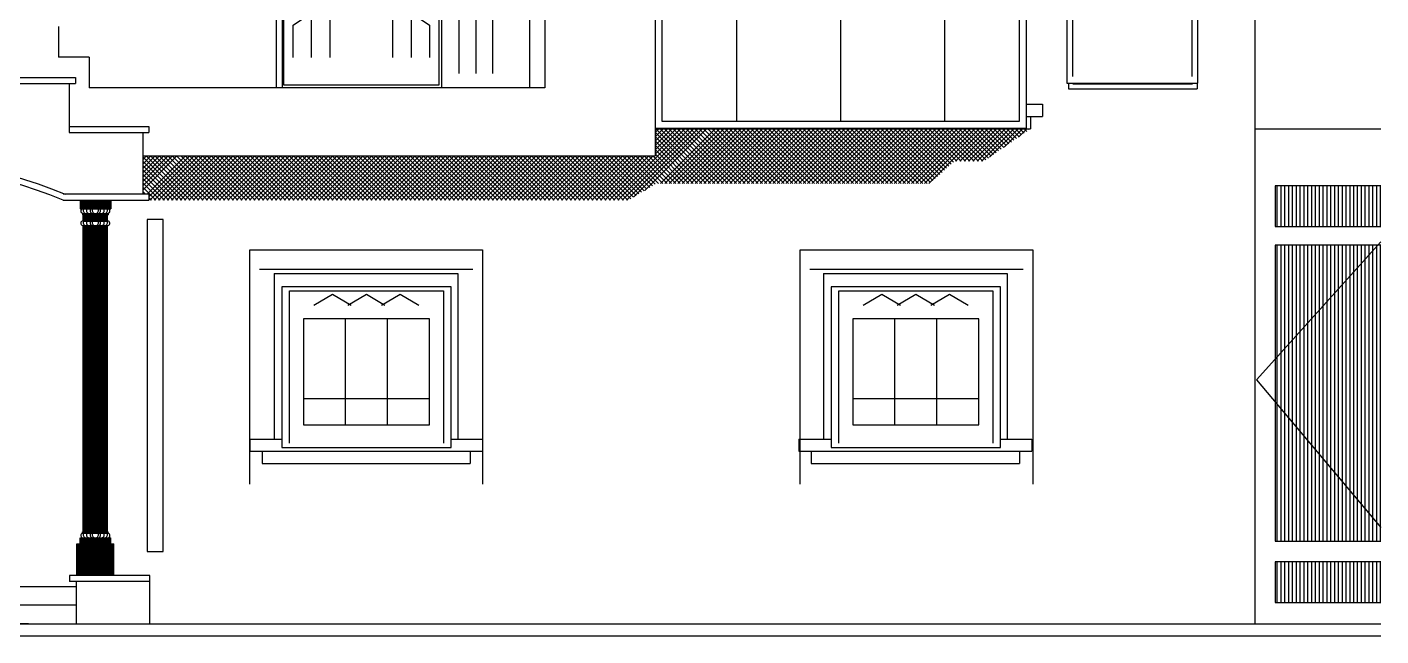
# Model space of a CAD drawing. Header units: inches. Extents: x 330 to 519, y 1494 to 1608.
# Drawn here: x 434.6 to 519, y 1493.9 to 1531.9 of the extents above; entities that cross this region are included whole.
import ezdxf

# ---------------------------------------------------------------- set-up
doc = ezdxf.new("R2010")
doc.units = ezdxf.units.IN
doc.header["$MEASUREMENT"] = 0
for name, color, linetype, lineweight in [('01_EXISTING_RETAINED', 7, 'Continuous', 25), ('02_NEW_FACADE', 7, 'Continuous', 25), ('03_NEW_WINDOWS', 7, 'Continuous', 25), ('04_GLAZED_ENCLOSURES', 7, 'Continuous', 25)]:
    doc.layers.add(name, color=color, linetype=linetype, lineweight=lineweight)

# ---------------------------------------------------------------- blocks, each defined once
blk = doc.blocks.new('A_ENCLOSURE_03')
at = {"layer": '04_GLAZED_ENCLOSURES'}
for points in [[(11.57, -11.72), (11.57, 11.72), (-11.57, 11.72), (-11.57, -11.72)], [(11.15, -11.3), (11.15, 11.3), (-11.15, 11.3), (-11.15, -11.3)]]:
    blk.add_lwpolyline(points, close=True, dxfattribs=at)
for points in [[(-6.4792, -11.3), (-6.4792, 11.3)], [(0, -11.3), (0, 11.3)], [(6.4792, -11.3), (6.4792, 11.3)], [(-10.6444, 7.5008), (-9.0246, 10.0792), (-7.4048, 7.5008)], [(-4.8594, 7.5008), (-3.2396, 10.0792), (-1.6198, 7.5008)], [(1.6198, 7.5008), (3.2396, 10.0792), (4.8594, 7.5008)], [(7.4048, 7.5008), (9.0246, 10.0792), (10.6444, 7.5008)], [(-11.15, 6.0944), (11.15, 6.0944)]]:
    blk.add_lwpolyline(points, dxfattribs=at)
blk = doc.blocks.new('A_WINDOW_04')
at = {"layer": '03_NEW_WINDOWS'}
for points in [[(4.085, -8.275), (4.085, 8.275), (-4.085, 8.275), (-4.085, -8.275)], [(3.268, -0.375), (3.268, 4.965), (-3.268, 4.965), (-3.268, -0.375)]]:
    blk.add_lwpolyline(points, close=True, dxfattribs=at)
for points in [[(-3.717, -7.861), (-3.717, 7.861), (3.717, 7.861), (3.717, -7.861)], [(-2.533, 6.372), (-1.634, 7.53), (-0.735, 6.372)], [(-0.899, 6.372), (0, 7.53), (0.899, 6.372)], [(0.735, 6.372), (1.634, 7.53), (2.533, 6.372)], [(-1.089, -0.375), (-1.089, 4.965)], [(1.089, -0.375), (1.089, 4.965)], [(-3.268, 0.96), (3.268, 0.96)]]:
    blk.add_lwpolyline(points, dxfattribs=at)
blk = doc.blocks.new('A_WINDOW_11')
at = {"layer": '03_NEW_WINDOWS'}
for points in [[(5.275, -5), (5.275, 5), (-5.275, 5), (-5.275, -5)], [(3.925, -3.6), (3.925, 3), (-3.925, 3), (-3.925, -3.6)]]:
    blk.add_lwpolyline(points, close=True, dxfattribs=at)
for points in [[(-4.8, -4.75), (-4.8, 4.75), (4.8, 4.75), (4.8, -4.75)], [(-3.271, 3.85), (-2.11, 4.55), (-0.95, 3.85)], [(-1.161, 3.85), (0, 4.55), (1.161, 3.85)], [(0.95, 3.85), (2.11, 4.55), (3.271, 3.85)], [(-1.308, -3.6), (-1.308, 3)], [(1.308, -3.6), (1.308, 3)], [(-3.925, -1.95), (3.925, -1.95)]]:
    blk.add_lwpolyline(points, dxfattribs=at)
blk = doc.blocks.new('A_WINDOW_12')
at = {"layer": '03_NEW_WINDOWS'}
for points in [[(5.275, -5), (5.275, 5), (-5.275, 5), (-5.275, -5)], [(3.925, -3.6), (3.925, 3), (-3.925, 3), (-3.925, -3.6)]]:
    blk.add_lwpolyline(points, close=True, dxfattribs=at)
for points in [[(-4.8, -4.75), (-4.8, 4.75), (4.8, 4.75), (4.8, -4.75)], [(-3.271, 3.85), (-2.11, 4.55), (-0.95, 3.85)], [(-1.161, 3.85), (0, 4.55), (1.161, 3.85)], [(0.95, 3.85), (2.11, 4.55), (3.271, 3.85)], [(-1.308, -3.6), (-1.308, 3)], [(1.308, -3.6), (1.308, 3)], [(-3.925, -1.95), (3.925, -1.95)]]:
    blk.add_lwpolyline(points, dxfattribs=at)

msp = doc.modelspace()

# ---------------------------------------------------------------- linework, layer by layer
at = {"layer": '01_EXISTING_RETAINED'}
for p, q in [((466.878, 1578.486), (466.878, 1528.099)), ((511.149, 1576.621), (511.149, 1494.711)), ((450.14, 1552.538), (450.14, 1528.099)), ((450.522, 1535.352), (450.522, 1528.481)), ((450.522, 1535.352), (450.522, 1528.099)), ((460.447, 1535.352), (460.447, 1528.481)), ((460.447, 1535.352), (460.447, 1528.099)), ((436.572, 1531.917), (436.572, 1530.008)), ((438.48, 1530.008), (436.572, 1530.008)), ((438.48, 1530.008), (438.48, 1528.099)), ((433.714, 1528.364), (437.626, 1528.364)), ((433.809, 1528.745), (437.626, 1528.745)), ((437.244, 1528.364), (437.244, 1525.31)), ((437.626, 1528.745), (437.626, 1528.364)), ((499.521, 1528.385), (499.521, 1528.046)), ((499.807, 1528.385), (499.807, 1528.351)), ((499.807, 1528.351), (507.25, 1528.351)), ((507.25, 1528.385), (507.25, 1528.351)), ((507.537, 1528.385), (507.537, 1528.046)), ((466.878, 1528.099), (438.48, 1528.099)), ((460.828, 1528.12), (460.828, 1528.099)), ((499.521, 1528.046), (507.537, 1528.046)), ((496.92, 1527.08), (497.916, 1527.08)), ((497.916, 1527.08), (497.916, 1526.316)), ((437.244, 1525.692), (442.207, 1525.692)), ((442.207, 1525.692), (442.207, 1525.31)), ((496.92, 1526.316), (497.916, 1526.316)), ((497.152, 1526.316), (497.152, 1525.553)), ((437.244, 1525.31), (442.207, 1525.31)), ((441.825, 1525.31), (441.825, 1521.493)), ((471.16, 1521.107), (475.606, 1525.553)), ((471.43, 1521.107), (475.876, 1525.553)), ((471.699, 1521.107), (476.146, 1525.553)), ((471.969, 1521.107), (476.415, 1525.553)), ((472.437, 1521.305), (476.685, 1525.553)), ((473.112, 1521.709), (476.955, 1525.553)), ((473.759, 1525.58), (473.759, 1523.863)), ((473.759, 1525.326), (473.986, 1525.553)), ((473.759, 1525.056), (474.256, 1525.553)), ((473.759, 1524.786), (474.526, 1525.553)), ((473.759, 1524.516), (474.796, 1525.553)), ((473.759, 1524.246), (475.066, 1525.553)), ((473.759, 1523.976), (475.336, 1525.553)), ((473.759, 1525.553), (497.149, 1525.553)), ((476.949, 1522.149), (473.759, 1525.339)), ((476.679, 1522.149), (473.759, 1525.07)), ((476.41, 1522.149), (473.759, 1524.8)), ((477.219, 1522.149), (473.816, 1525.553)), ((477.489, 1522.149), (474.086, 1525.553)), ((474.092, 1522.149), (477.495, 1525.553)), ((477.759, 1522.149), (474.356, 1525.553)), ((474.362, 1522.149), (477.765, 1525.553)), ((478.029, 1522.149), (474.626, 1525.553)), ((474.632, 1522.149), (478.035, 1525.553)), ((478.299, 1522.149), (474.896, 1525.553)), ((474.901, 1522.149), (478.305, 1525.553)), ((478.569, 1522.149), (475.166, 1525.553)), ((475.171, 1522.149), (478.575, 1525.553)), ((478.839, 1522.149), (475.435, 1525.553)), ((475.441, 1522.149), (478.845, 1525.553)), ((479.109, 1522.149), (475.705, 1525.553)), ((475.711, 1522.149), (479.115, 1525.553)), ((479.379, 1522.149), (475.975, 1525.553)), ((475.981, 1522.149), (479.384, 1525.553)), ((479.649, 1522.149), (476.245, 1525.553)), ((476.251, 1522.149), (479.654, 1525.553)), ((479.918, 1522.149), (476.515, 1525.553)), ((476.521, 1522.149), (479.924, 1525.553)), ((480.188, 1522.149), (476.785, 1525.553)), ((476.791, 1522.149), (480.194, 1525.553)), ((480.458, 1522.149), (477.055, 1525.553)), ((477.061, 1522.149), (480.464, 1525.553)), ((480.728, 1522.149), (477.325, 1525.553)), ((477.331, 1522.149), (480.734, 1525.553)), ((480.998, 1522.149), (477.595, 1525.553)), ((477.601, 1522.149), (481.004, 1525.553)), ((481.268, 1522.149), (477.865, 1525.553)), ((477.871, 1522.149), (481.274, 1525.553)), ((481.538, 1522.149), (478.135, 1525.553)), ((478.14, 1522.149), (481.544, 1525.553)), ((481.808, 1522.149), (478.404, 1525.553)), ((478.41, 1522.149), (481.814, 1525.553)), ((482.078, 1522.149), (478.674, 1525.553)), ((478.68, 1522.149), (482.084, 1525.553)), ((482.348, 1522.149), (478.944, 1525.553)), ((478.95, 1522.149), (482.353, 1525.553)), ((482.618, 1522.149), (479.214, 1525.553)), ((479.22, 1522.149), (482.623, 1525.553)), ((482.887, 1522.149), (479.484, 1525.553)), ((479.49, 1522.149), (482.893, 1525.553)), ((483.157, 1522.149), (479.754, 1525.553)), ((479.76, 1522.149), (483.163, 1525.553)), ((483.427, 1522.149), (480.024, 1525.553)), ((480.03, 1522.149), (483.433, 1525.553)), ((483.697, 1522.149), (480.294, 1525.553)), ((480.3, 1522.149), (483.703, 1525.553)), ((483.967, 1522.149), (480.564, 1525.553)), ((480.57, 1522.149), (483.973, 1525.553)), ((484.237, 1522.149), (480.834, 1525.553)), ((480.84, 1522.149), (484.243, 1525.553)), ((484.507, 1522.149), (481.104, 1525.553)), ((481.109, 1522.149), (484.513, 1525.553)), ((484.777, 1522.149), (481.374, 1525.553)), ((481.379, 1522.149), (484.783, 1525.553)), ((485.047, 1522.149), (481.643, 1525.553)), ((481.649, 1522.149), (485.053, 1525.553)), ((485.317, 1522.149), (481.913, 1525.553)), ((481.919, 1522.149), (485.323, 1525.553)), ((485.587, 1522.149), (482.183, 1525.553)), ((482.189, 1522.149), (485.592, 1525.553)), ((485.857, 1522.149), (482.453, 1525.553)), ((482.459, 1522.149), (485.862, 1525.553)), ((486.126, 1522.149), (482.723, 1525.553)), ((482.729, 1522.149), (486.132, 1525.553)), ((486.396, 1522.149), (482.993, 1525.553)), ((482.999, 1522.149), (486.402, 1525.553)), ((486.666, 1522.149), (483.263, 1525.553)), ((483.269, 1522.149), (486.672, 1525.553)), ((486.936, 1522.149), (483.533, 1525.553)), ((483.539, 1522.149), (486.942, 1525.553)), ((487.206, 1522.149), (483.803, 1525.553)), ((483.809, 1522.149), (487.212, 1525.553)), ((487.476, 1522.149), (484.073, 1525.553)), ((484.079, 1522.149), (487.482, 1525.553)), ((487.746, 1522.149), (484.343, 1525.553)), ((484.348, 1522.149), (487.752, 1525.553)), ((488.016, 1522.149), (484.612, 1525.553)), ((484.618, 1522.149), (488.022, 1525.553)), ((488.286, 1522.149), (484.882, 1525.553)), ((484.888, 1522.149), (488.292, 1525.553)), ((488.556, 1522.149), (485.152, 1525.553)), ((485.158, 1522.149), (488.561, 1525.553)), ((488.826, 1522.149), (485.422, 1525.553)), ((485.428, 1522.149), (488.831, 1525.553)), ((489.095, 1522.149), (485.692, 1525.553)), ((485.698, 1522.149), (489.101, 1525.553)), ((489.365, 1522.149), (485.962, 1525.553)), ((485.968, 1522.149), (489.371, 1525.553)), ((489.635, 1522.149), (486.232, 1525.553)), ((486.238, 1522.149), (489.641, 1525.553)), ((489.905, 1522.149), (486.502, 1525.553)), ((486.508, 1522.149), (489.911, 1525.553)), ((490.175, 1522.149), (486.772, 1525.553)), ((486.778, 1522.149), (490.181, 1525.553)), ((490.445, 1522.149), (487.042, 1525.553)), ((487.048, 1522.149), (490.451, 1525.553)), ((490.715, 1522.149), (487.312, 1525.553)), ((487.317, 1522.149), (490.721, 1525.553)), ((490.933, 1522.202), (487.582, 1525.553)), ((487.587, 1522.149), (490.991, 1525.553)), ((491.076, 1522.329), (487.851, 1525.553)), ((487.857, 1522.149), (491.261, 1525.553)), ((491.219, 1522.456), (488.121, 1525.553)), ((488.127, 1522.149), (491.531, 1525.553)), ((491.361, 1522.583), (488.391, 1525.553)), ((488.397, 1522.149), (491.8, 1525.553)), ((491.504, 1522.71), (488.661, 1525.553)), ((488.667, 1522.149), (492.07, 1525.553)), ((491.647, 1522.837), (488.931, 1525.553)), ((488.937, 1522.149), (492.34, 1525.553)), ((491.79, 1522.963), (489.201, 1525.553)), ((489.207, 1522.149), (492.61, 1525.553)), ((491.933, 1523.09), (489.471, 1525.553)), ((489.477, 1522.149), (492.88, 1525.553)), ((492.076, 1523.217), (489.741, 1525.553)), ((489.747, 1522.149), (493.15, 1525.553)), ((492.219, 1523.344), (490.011, 1525.553)), ((490.017, 1522.149), (493.42, 1525.553)), ((492.362, 1523.471), (490.281, 1525.553)), ((490.287, 1522.149), (493.69, 1525.553)), ((492.564, 1523.54), (490.551, 1525.553)), ((490.556, 1522.149), (493.96, 1525.553)), ((492.834, 1523.54), (490.82, 1525.553)), ((490.826, 1522.149), (494.23, 1525.553)), ((493.103, 1523.54), (491.09, 1525.553)), ((493.373, 1523.54), (491.36, 1525.553)), ((493.643, 1523.54), (491.63, 1525.553)), ((491.796, 1525.58), (491.796, 1525.553)), ((493.913, 1523.54), (491.9, 1525.553)), ((494.183, 1523.54), (492.17, 1525.553)), ((494.38, 1523.612), (492.44, 1525.553)), ((492.486, 1523.54), (494.5, 1525.553)), ((494.539, 1523.724), (492.71, 1525.553)), ((492.756, 1523.54), (494.769, 1525.553)), ((494.698, 1523.835), (492.98, 1525.553)), ((493.026, 1523.54), (495.039, 1525.553)), ((494.856, 1523.946), (493.25, 1525.553)), ((493.296, 1523.54), (495.309, 1525.553)), ((495.015, 1524.057), (493.52, 1525.553)), ((493.566, 1523.54), (495.579, 1525.553)), ((495.174, 1524.169), (493.79, 1525.553)), ((493.836, 1523.54), (495.849, 1525.553)), ((495.332, 1524.28), (494.059, 1525.553)), ((494.106, 1523.54), (496.119, 1525.553)), ((495.491, 1524.391), (494.329, 1525.553)), ((495.65, 1524.502), (494.599, 1525.553)), ((494.609, 1523.773), (496.389, 1525.553)), ((495.809, 1524.613), (494.869, 1525.553)), ((495.967, 1524.725), (495.139, 1525.553)), ((496.126, 1524.836), (495.409, 1525.553)), ((495.511, 1524.405), (496.659, 1525.553)), ((496.285, 1524.947), (495.679, 1525.553)), ((496.443, 1525.058), (495.949, 1525.553)), ((496.602, 1525.169), (496.219, 1525.553)), ((496.412, 1525.036), (496.929, 1525.553)), ((496.761, 1525.281), (496.489, 1525.553)), ((496.92, 1525.392), (496.759, 1525.553)), ((497.078, 1525.503), (497.028, 1525.553)), ((511.149, 1525.553), (519, 1525.553)), ((476.14, 1522.149), (473.759, 1524.53)), ((475.87, 1522.149), (473.759, 1524.26)), ((475.6, 1522.149), (473.759, 1523.99)), ((441.825, 1523.863), (473.759, 1523.863)), ((441.825, 1521.732), (443.955, 1523.863)), ((441.825, 1522.002), (443.685, 1523.863)), ((441.825, 1522.272), (443.415, 1523.863)), ((441.825, 1522.542), (443.145, 1523.863)), ((441.825, 1522.812), (442.876, 1523.863)), ((441.825, 1523.082), (442.606, 1523.863)), ((441.825, 1523.352), (442.336, 1523.863)), ((441.825, 1523.622), (442.066, 1523.863)), ((444.523, 1521.107), (441.825, 1523.805)), ((444.253, 1521.107), (441.825, 1523.535)), ((443.983, 1521.107), (441.825, 1523.265)), ((444.793, 1521.107), (442.037, 1523.863)), ((442.125, 1521.493), (444.495, 1523.863)), ((442.207, 1521.304), (444.765, 1523.863)), ((442.279, 1521.107), (445.035, 1523.863)), ((445.063, 1521.107), (442.307, 1523.863)), ((442.549, 1521.107), (445.305, 1523.863)), ((445.333, 1521.107), (442.577, 1523.863)), ((442.819, 1521.107), (445.575, 1523.863)), ((445.603, 1521.107), (442.847, 1523.863)), ((443.089, 1521.107), (445.845, 1523.863)), ((445.872, 1521.107), (443.117, 1523.863)), ((443.359, 1521.107), (446.114, 1523.863)), ((446.142, 1521.107), (443.386, 1523.863)), ((443.629, 1521.107), (446.384, 1523.863)), ((446.412, 1521.107), (443.656, 1523.863)), ((443.898, 1521.107), (446.654, 1523.863)), ((446.682, 1521.107), (443.926, 1523.863)), ((444.168, 1521.107), (446.924, 1523.863)), ((446.952, 1521.107), (444.196, 1523.863)), ((444.438, 1521.107), (447.194, 1523.863)), ((447.222, 1521.107), (444.466, 1523.863)), ((444.708, 1521.107), (447.464, 1523.863)), ((447.492, 1521.107), (444.736, 1523.863)), ((444.978, 1521.107), (447.734, 1523.863)), ((447.762, 1521.107), (445.006, 1523.863)), ((445.248, 1521.107), (448.004, 1523.863)), ((448.032, 1521.107), (445.276, 1523.863)), ((445.518, 1521.107), (448.274, 1523.863)), ((448.302, 1521.107), (445.546, 1523.863)), ((445.788, 1521.107), (448.544, 1523.863)), ((448.572, 1521.107), (445.816, 1523.863)), ((446.058, 1521.107), (448.814, 1523.863)), ((448.841, 1521.107), (446.086, 1523.863)), ((446.328, 1521.107), (449.084, 1523.863)), ((449.111, 1521.107), (446.356, 1523.863)), ((446.598, 1521.107), (449.353, 1523.863)), ((449.381, 1521.107), (446.625, 1523.863)), ((446.867, 1521.107), (449.623, 1523.863)), ((449.651, 1521.107), (446.895, 1523.863)), ((447.137, 1521.107), (449.893, 1523.863)), ((449.921, 1521.107), (447.165, 1523.863)), ((447.407, 1521.107), (450.163, 1523.863)), ((450.191, 1521.107), (447.435, 1523.863)), ((447.677, 1521.107), (450.433, 1523.863)), ((450.461, 1521.107), (447.705, 1523.863)), ((447.947, 1521.107), (450.703, 1523.863)), ((450.731, 1521.107), (447.975, 1523.863)), ((448.217, 1521.107), (450.973, 1523.863)), ((451.001, 1521.107), (448.245, 1523.863)), ((448.487, 1521.107), (451.243, 1523.863)), ((451.271, 1521.107), (448.515, 1523.863)), ((448.757, 1521.107), (451.513, 1523.863)), ((451.541, 1521.107), (448.785, 1523.863)), ((449.027, 1521.107), (451.783, 1523.863)), ((451.811, 1521.107), (449.055, 1523.863)), ((449.297, 1521.107), (452.053, 1523.863)), ((452.08, 1521.107), (449.325, 1523.863)), ((449.567, 1521.107), (452.322, 1523.863)), ((452.35, 1521.107), (449.594, 1523.863)), ((449.837, 1521.107), (452.592, 1523.863)), ((452.62, 1521.107), (449.864, 1523.863)), ((450.106, 1521.107), (452.862, 1523.863)), ((452.89, 1521.107), (450.134, 1523.863)), ((450.376, 1521.107), (453.132, 1523.863)), ((453.16, 1521.107), (450.404, 1523.863)), ((450.646, 1521.107), (453.402, 1523.863)), ((453.43, 1521.107), (450.674, 1523.863)), ((450.916, 1521.107), (453.672, 1523.863)), ((453.7, 1521.107), (450.944, 1523.863)), ((451.186, 1521.107), (453.942, 1523.863)), ((453.97, 1521.107), (451.214, 1523.863)), ((451.456, 1521.107), (454.212, 1523.863)), ((454.24, 1521.107), (451.484, 1523.863)), ((451.726, 1521.107), (454.482, 1523.863)), ((454.51, 1521.107), (451.754, 1523.863)), ((451.996, 1521.107), (454.752, 1523.863)), ((454.78, 1521.107), (452.024, 1523.863)), ((452.266, 1521.107), (455.022, 1523.863)), ((455.049, 1521.107), (452.294, 1523.863)), ((452.536, 1521.107), (455.292, 1523.863)), ((455.319, 1521.107), (452.564, 1523.863)), ((452.806, 1521.107), (455.561, 1523.863)), ((455.589, 1521.107), (452.833, 1523.863)), ((453.075, 1521.107), (455.831, 1523.863)), ((455.859, 1521.107), (453.103, 1523.863)), ((453.345, 1521.107), (456.101, 1523.863)), ((456.129, 1521.107), (453.373, 1523.863)), ((453.615, 1521.107), (456.371, 1523.863)), ((456.399, 1521.107), (453.643, 1523.863)), ((453.885, 1521.107), (456.641, 1523.863)), ((456.669, 1521.107), (453.913, 1523.863)), ((454.155, 1521.107), (456.911, 1523.863)), ((456.939, 1521.107), (454.183, 1523.863)), ((454.425, 1521.107), (457.181, 1523.863)), ((457.209, 1521.107), (454.453, 1523.863)), ((454.695, 1521.107), (457.451, 1523.863)), ((457.479, 1521.107), (454.723, 1523.863)), ((454.965, 1521.107), (457.721, 1523.863)), ((457.749, 1521.107), (454.993, 1523.863)), ((455.235, 1521.107), (457.991, 1523.863)), ((458.019, 1521.107), (455.263, 1523.863)), ((455.505, 1521.107), (458.261, 1523.863)), ((458.288, 1521.107), (455.533, 1523.863)), ((455.775, 1521.107), (458.53, 1523.863)), ((458.558, 1521.107), (455.802, 1523.863)), ((456.045, 1521.107), (458.8, 1523.863)), ((458.828, 1521.107), (456.072, 1523.863)), ((456.314, 1521.107), (459.07, 1523.863)), ((459.098, 1521.107), (456.342, 1523.863)), ((456.584, 1521.107), (459.34, 1523.863)), ((459.368, 1521.107), (456.612, 1523.863)), ((456.854, 1521.107), (459.61, 1523.863)), ((459.638, 1521.107), (456.882, 1523.863)), ((457.124, 1521.107), (459.88, 1523.863)), ((459.908, 1521.107), (457.152, 1523.863)), ((457.394, 1521.107), (460.15, 1523.863)), ((460.178, 1521.107), (457.422, 1523.863)), ((457.664, 1521.107), (460.42, 1523.863)), ((460.448, 1521.107), (457.692, 1523.863)), ((457.934, 1521.107), (460.69, 1523.863)), ((460.718, 1521.107), (457.962, 1523.863)), ((458.204, 1521.107), (460.96, 1523.863)), ((460.988, 1521.107), (458.232, 1523.863)), ((458.474, 1521.107), (461.23, 1523.863)), ((461.257, 1521.107), (458.502, 1523.863)), ((458.744, 1521.107), (461.5, 1523.863)), ((461.527, 1521.107), (458.772, 1523.863)), ((459.014, 1521.107), (461.769, 1523.863)), ((461.797, 1521.107), (459.041, 1523.863)), ((459.283, 1521.107), (462.039, 1523.863)), ((462.067, 1521.107), (459.311, 1523.863)), ((459.553, 1521.107), (462.309, 1523.863)), ((462.337, 1521.107), (459.581, 1523.863)), ((459.823, 1521.107), (462.579, 1523.863)), ((462.607, 1521.107), (459.851, 1523.863)), ((460.093, 1521.107), (462.849, 1523.863)), ((462.877, 1521.107), (460.121, 1523.863)), ((460.363, 1521.107), (463.119, 1523.863)), ((463.147, 1521.107), (460.391, 1523.863)), ((460.633, 1521.107), (463.389, 1523.863)), ((463.417, 1521.107), (460.661, 1523.863)), ((460.903, 1521.107), (463.659, 1523.863)), ((463.687, 1521.107), (460.931, 1523.863)), ((461.173, 1521.107), (463.929, 1523.863)), ((463.957, 1521.107), (461.201, 1523.863)), ((461.443, 1521.107), (464.199, 1523.863)), ((464.227, 1521.107), (461.471, 1523.863)), ((461.713, 1521.107), (464.469, 1523.863)), ((464.496, 1521.107), (461.741, 1523.863)), ((461.983, 1521.107), (464.738, 1523.863)), ((464.766, 1521.107), (462.01, 1523.863)), ((462.253, 1521.107), (465.008, 1523.863)), ((465.036, 1521.107), (462.28, 1523.863)), ((462.522, 1521.107), (465.278, 1523.863)), ((465.306, 1521.107), (462.55, 1523.863)), ((462.792, 1521.107), (465.548, 1523.863)), ((465.576, 1521.107), (462.82, 1523.863)), ((463.062, 1521.107), (465.818, 1523.863)), ((465.846, 1521.107), (463.09, 1523.863)), ((463.332, 1521.107), (466.088, 1523.863)), ((466.116, 1521.107), (463.36, 1523.863)), ((463.602, 1521.107), (466.358, 1523.863)), ((466.386, 1521.107), (463.63, 1523.863)), ((463.872, 1521.107), (466.628, 1523.863)), ((466.656, 1521.107), (463.9, 1523.863)), ((464.142, 1521.107), (466.898, 1523.863)), ((466.926, 1521.107), (464.17, 1523.863)), ((464.412, 1521.107), (467.168, 1523.863)), ((467.196, 1521.107), (464.44, 1523.863)), ((464.682, 1521.107), (467.438, 1523.863)), ((467.465, 1521.107), (464.71, 1523.863)), ((464.952, 1521.107), (467.708, 1523.863)), ((467.735, 1521.107), (464.98, 1523.863)), ((465.222, 1521.107), (467.977, 1523.863)), ((468.005, 1521.107), (465.249, 1523.863)), ((465.491, 1521.107), (468.247, 1523.863)), ((468.275, 1521.107), (465.519, 1523.863)), ((465.761, 1521.107), (468.517, 1523.863)), ((468.545, 1521.107), (465.789, 1523.863)), ((466.031, 1521.107), (468.787, 1523.863)), ((468.815, 1521.107), (466.059, 1523.863)), ((466.301, 1521.107), (469.057, 1523.863)), ((469.085, 1521.107), (466.329, 1523.863)), ((466.571, 1521.107), (469.327, 1523.863)), ((469.355, 1521.107), (466.599, 1523.863)), ((466.841, 1521.107), (469.597, 1523.863)), ((469.625, 1521.107), (466.869, 1523.863)), ((467.111, 1521.107), (469.867, 1523.863)), ((469.895, 1521.107), (467.139, 1523.863)), ((467.381, 1521.107), (470.137, 1523.863)), ((470.165, 1521.107), (467.409, 1523.863)), ((467.651, 1521.107), (470.407, 1523.863)), ((470.435, 1521.107), (467.679, 1523.863)), ((467.921, 1521.107), (470.677, 1523.863)), ((470.704, 1521.107), (467.949, 1523.863)), ((468.191, 1521.107), (470.946, 1523.863)), ((470.974, 1521.107), (468.218, 1523.863)), ((468.461, 1521.107), (471.216, 1523.863)), ((471.244, 1521.107), (468.488, 1523.863)), ((468.73, 1521.107), (471.486, 1523.863)), ((471.514, 1521.107), (468.758, 1523.863)), ((469, 1521.107), (471.756, 1523.863)), ((471.784, 1521.107), (469.028, 1523.863)), ((469.27, 1521.107), (472.026, 1523.863)), ((472.054, 1521.107), (469.298, 1523.863)), ((469.54, 1521.107), (472.296, 1523.863)), ((472.243, 1521.188), (469.568, 1523.863)), ((469.81, 1521.107), (472.566, 1523.863)), ((472.411, 1521.289), (469.838, 1523.863)), ((470.08, 1521.107), (472.836, 1523.863)), ((472.58, 1521.39), (470.108, 1523.863)), ((470.35, 1521.107), (473.106, 1523.863)), ((472.749, 1521.492), (470.378, 1523.863)), ((470.62, 1521.107), (473.376, 1523.863)), ((472.918, 1521.593), (470.648, 1523.863)), ((470.89, 1521.107), (473.646, 1523.863)), ((473.086, 1521.694), (470.918, 1523.863)), ((473.255, 1521.795), (471.188, 1523.863)), ((473.424, 1521.896), (471.457, 1523.863)), ((473.593, 1521.997), (471.727, 1523.863)), ((473.761, 1522.099), (471.997, 1523.863)), ((473.98, 1522.149), (472.267, 1523.863)), ((474.25, 1522.149), (472.537, 1523.863)), ((474.52, 1522.149), (472.807, 1523.863)), ((474.79, 1522.149), (473.077, 1523.863)), ((475.06, 1522.149), (473.347, 1523.863)), ((475.33, 1522.149), (473.617, 1523.863)), ((443.713, 1521.107), (441.825, 1522.995)), ((443.443, 1521.107), (441.825, 1522.725)), ((443.173, 1521.107), (441.825, 1522.455)), ((436.863, 1521.493), (442.207, 1521.493)), ((442.903, 1521.107), (441.825, 1522.185)), ((442.633, 1521.107), (441.825, 1521.915)), ((441.978, 1521.493), (441.825, 1521.645)), ((442.207, 1521.493), (442.207, 1521.107)), ((512.407, 1521.997), (512.407, 1519.459)), ((519, 1521.997), (512.407, 1521.997)), ((512.54, 1519.459), (512.54, 1521.997)), ((512.779, 1519.459), (512.779, 1521.997)), ((513.017, 1519.459), (513.017, 1521.997)), ((513.256, 1519.459), (513.256, 1521.997)), ((513.495, 1519.459), (513.495, 1521.997)), ((513.733, 1519.459), (513.733, 1521.997)), ((513.972, 1519.459), (513.972, 1521.997)), ((514.21, 1519.459), (514.21, 1521.997)), ((514.449, 1519.459), (514.449, 1521.997)), ((514.687, 1519.459), (514.687, 1521.997)), ((514.926, 1519.459), (514.926, 1521.997)), ((515.165, 1519.459), (515.165, 1521.997)), ((515.403, 1519.459), (515.403, 1521.997)), ((515.642, 1519.459), (515.642, 1521.997)), ((515.88, 1519.459), (515.88, 1521.997)), ((516.119, 1519.459), (516.119, 1521.997)), ((516.357, 1519.459), (516.357, 1521.997)), ((516.596, 1519.459), (516.596, 1521.997)), ((516.835, 1519.459), (516.835, 1521.997)), ((517.073, 1519.459), (517.073, 1521.997)), ((517.312, 1519.459), (517.312, 1521.997)), ((517.55, 1519.459), (517.55, 1521.997)), ((517.789, 1519.459), (517.789, 1521.997)), ((518.027, 1519.459), (518.027, 1521.997)), ((518.266, 1519.459), (518.266, 1521.997)), ((518.505, 1519.459), (518.505, 1521.997)), ((518.743, 1519.459), (518.743, 1521.997)), ((518.982, 1519.459), (518.982, 1521.997)), ((436.863, 1521.111), (442.207, 1521.111)), ((437.919, 1521.081), (437.919, 1520.566)), ((437.996, 1521.081), (437.996, 1520.566)), ((438.072, 1521.081), (438.072, 1520.566)), ((438.148, 1521.081), (438.148, 1520.566)), ((438.225, 1521.081), (438.225, 1520.566)), ((438.301, 1521.081), (438.301, 1520.566)), ((438.377, 1521.081), (438.377, 1520.566)), ((438.454, 1521.081), (438.454, 1520.566)), ((438.53, 1521.081), (438.53, 1520.566)), ((438.606, 1521.081), (438.606, 1520.566)), ((438.683, 1521.081), (438.683, 1520.566)), ((438.759, 1521.081), (438.759, 1520.566)), ((438.836, 1521.081), (438.836, 1520.566)), ((438.912, 1521.081), (438.912, 1520.566)), ((438.988, 1521.081), (438.988, 1520.566)), ((439.065, 1521.081), (439.065, 1520.566)), ((439.141, 1521.081), (439.141, 1520.566)), ((439.217, 1521.081), (439.217, 1520.566)), ((439.294, 1521.081), (439.294, 1520.566)), ((439.37, 1521.081), (439.37, 1520.566)), ((439.446, 1521.081), (439.446, 1520.566)), ((439.523, 1521.081), (439.523, 1520.566)), ((439.599, 1521.081), (439.599, 1520.566)), ((439.675, 1521.081), (439.675, 1520.566)), ((439.752, 1521.081), (439.752, 1520.566)), ((439.828, 1521.081), (439.828, 1520.566)), ((442.364, 1521.107), (442.207, 1521.264)), ((437.919, 1520.566), (439.828, 1520.566)), ((438.072, 1520.566), (438.072, 1520.563)), ((438.072, 1520.284), (438.072, 1520.184)), ((438.072, 1520.279), (439.675, 1520.279)), ((438.072, 1520.184), (439.675, 1520.184)), ((438.105, 1519.802), (439.637, 1519.802)), ((438.11, 1519.802), (438.11, 1520.184)), ((438.148, 1520.284), (438.148, 1520.184)), ((438.187, 1519.802), (438.187, 1520.184)), ((438.225, 1520.284), (438.225, 1520.184)), ((438.263, 1519.802), (438.263, 1520.184)), ((438.301, 1520.284), (438.301, 1520.184)), ((438.339, 1519.802), (438.339, 1520.184)), ((438.377, 1520.284), (438.377, 1520.184)), ((438.416, 1519.802), (438.416, 1520.184)), ((438.454, 1520.284), (438.454, 1520.184)), ((438.492, 1519.802), (438.492, 1520.184)), ((438.53, 1520.284), (438.53, 1520.184)), ((438.568, 1519.802), (438.568, 1520.184)), ((438.606, 1520.284), (438.606, 1520.184)), ((438.645, 1519.802), (438.645, 1520.184)), ((438.683, 1520.284), (438.683, 1520.184)), ((438.721, 1519.802), (438.721, 1520.184)), ((438.759, 1520.284), (438.759, 1520.184)), ((438.797, 1519.802), (438.797, 1520.184)), ((438.836, 1520.284), (438.836, 1520.184)), ((438.874, 1519.802), (438.874, 1520.184)), ((438.912, 1520.284), (438.912, 1520.184)), ((438.95, 1519.802), (438.95, 1520.184)), ((438.988, 1520.284), (438.988, 1520.184)), ((439.026, 1519.802), (439.026, 1520.184)), ((439.065, 1520.284), (439.065, 1520.184)), ((439.103, 1519.802), (439.103, 1520.184)), ((439.141, 1520.284), (439.141, 1520.184)), ((439.179, 1519.802), (439.179, 1520.184)), ((439.217, 1520.284), (439.217, 1520.184)), ((439.255, 1519.802), (439.255, 1520.184)), ((439.294, 1520.284), (439.294, 1520.184)), ((439.332, 1519.802), (439.332, 1520.184)), ((439.37, 1520.284), (439.37, 1520.184)), ((439.408, 1519.802), (439.408, 1520.184)), ((439.446, 1520.284), (439.446, 1520.184)), ((439.484, 1519.802), (439.484, 1520.184)), ((439.523, 1520.284), (439.523, 1520.184)), ((439.561, 1519.802), (439.561, 1520.184)), ((439.599, 1520.284), (439.599, 1520.184)), ((439.637, 1519.802), (439.637, 1520.184)), ((439.675, 1520.284), (439.675, 1520.184)), ((438.07, 1519.519), (439.673, 1519.519)), ((438.11, 1500.444), (438.11, 1519.519)), ((438.187, 1500.444), (438.187, 1519.519)), ((438.263, 1500.444), (438.263, 1519.519)), ((438.339, 1500.444), (438.339, 1519.519)), ((438.416, 1500.444), (438.416, 1519.519)), ((438.492, 1500.444), (438.492, 1519.519)), ((438.568, 1500.444), (438.568, 1519.519)), ((438.645, 1500.444), (438.645, 1519.519)), ((438.721, 1500.444), (438.721, 1519.519)), ((438.797, 1500.444), (438.797, 1519.519)), ((438.874, 1500.444), (438.874, 1519.519)), ((438.95, 1500.444), (438.95, 1519.519)), ((439.026, 1500.444), (439.026, 1519.519)), ((439.103, 1500.444), (439.103, 1519.519)), ((439.179, 1500.444), (439.179, 1519.519)), ((439.255, 1500.444), (439.255, 1519.519)), ((439.332, 1500.444), (439.332, 1519.519)), ((439.408, 1500.444), (439.408, 1519.519)), ((439.484, 1500.444), (439.484, 1519.519)), ((439.561, 1500.444), (439.561, 1519.519)), ((439.637, 1500.444), (439.637, 1519.519)), ((512.407, 1519.459), (519, 1519.459)), ((511.248, 1509.902), (519, 1518.502)), ((512.407, 1518.305), (512.407, 1499.843)), ((519, 1518.305), (512.407, 1518.305)), ((512.54, 1511.336), (512.54, 1518.305)), ((512.779, 1511.6), (512.779, 1518.305)), ((513.017, 1511.865), (513.017, 1518.305)), ((513.256, 1512.13), (513.256, 1518.305)), ((513.495, 1512.394), (513.495, 1518.305)), ((513.733, 1512.659), (513.733, 1518.305)), ((513.972, 1512.924), (513.972, 1518.305)), ((514.21, 1513.188), (514.21, 1518.305)), ((514.449, 1513.453), (514.449, 1518.305)), ((514.687, 1513.718), (514.687, 1518.305)), ((514.926, 1513.982), (514.926, 1518.305)), ((515.165, 1514.247), (515.165, 1518.305)), ((515.403, 1514.512), (515.403, 1518.305)), ((515.642, 1514.776), (515.642, 1518.305)), ((515.88, 1515.041), (515.88, 1518.305)), ((516.119, 1515.306), (516.119, 1518.305)), ((516.357, 1515.57), (516.357, 1518.305)), ((516.596, 1515.835), (516.596, 1518.305)), ((516.835, 1516.1), (516.835, 1518.305)), ((517.073, 1516.365), (517.073, 1518.305)), ((517.312, 1516.629), (517.312, 1518.305)), ((517.55, 1516.894), (517.55, 1518.305)), ((517.789, 1517.159), (517.789, 1518.305)), ((518.027, 1517.423), (518.027, 1518.305)), ((518.266, 1517.688), (518.266, 1518.305)), ((518.505, 1517.953), (518.505, 1518.305)), ((518.743, 1518.217), (518.743, 1518.305)), ((518.743, 1501.003), (518.743, 1518.217)), ((518.982, 1500.719), (518.982, 1518.305)), ((518.027, 1501.852), (518.027, 1517.423)), ((518.266, 1501.569), (518.266, 1517.688)), ((518.505, 1501.286), (518.505, 1517.953)), ((450.025, 1516.524), (450.025, 1506.218)), ((450.025, 1516.524), (461.476, 1516.524)), ((461.476, 1516.524), (461.476, 1506.218)), ((484.255, 1516.524), (484.255, 1506.218)), ((484.255, 1516.524), (495.707, 1516.524)), ((495.707, 1516.524), (495.707, 1506.218)), ((517.073, 1502.986), (517.073, 1516.365)), ((517.312, 1502.702), (517.312, 1516.629)), ((517.55, 1502.419), (517.55, 1516.894)), ((517.789, 1502.136), (517.789, 1517.159)), ((516.357, 1503.835), (516.357, 1515.57)), ((516.596, 1503.552), (516.596, 1515.835)), ((516.835, 1503.269), (516.835, 1516.1)), ((515.642, 1504.685), (515.642, 1514.776)), ((515.88, 1504.402), (515.88, 1515.041)), ((516.119, 1504.119), (516.119, 1515.306)), ((514.926, 1505.535), (514.926, 1513.982)), ((515.165, 1505.252), (515.165, 1514.247)), ((515.403, 1504.969), (515.403, 1514.512)), ((514.21, 1506.385), (514.21, 1513.188)), ((514.449, 1506.102), (514.449, 1513.453)), ((514.687, 1505.818), (514.687, 1513.718)), ((513.495, 1507.235), (513.495, 1512.394)), ((513.733, 1506.952), (513.733, 1512.659)), ((513.972, 1506.668), (513.972, 1512.924)), ((512.54, 1508.368), (512.54, 1511.336)), ((512.779, 1508.085), (512.779, 1511.6)), ((513.017, 1507.801), (513.017, 1511.865)), ((513.256, 1507.518), (513.256, 1512.13)), ((511.248, 1509.902), (519, 1500.698)), ((512.54, 1499.843), (512.54, 1508.368)), ((512.779, 1499.843), (512.779, 1508.085)), ((513.017, 1499.843), (513.017, 1507.801)), ((513.256, 1499.843), (513.256, 1507.518)), ((513.495, 1499.843), (513.495, 1507.235)), ((513.733, 1499.843), (513.733, 1506.952)), ((513.972, 1499.843), (513.972, 1506.668)), ((514.21, 1499.843), (514.21, 1506.385)), ((448.498, 1506.218), (450.475, 1506.218)), ((448.498, 1506.218), (448.498, 1505.454)), ((448.498, 1505.454), (463.003, 1505.454)), ((449.261, 1505.454), (449.261, 1504.691)), ((461.055, 1506.218), (463.003, 1506.218)), ((462.239, 1505.454), (462.239, 1504.691)), ((463.003, 1506.218), (463.003, 1505.454)), ((482.728, 1506.218), (484.715, 1506.218)), ((482.728, 1506.218), (482.728, 1505.454)), ((482.728, 1505.454), (497.234, 1505.454)), ((483.492, 1505.454), (483.492, 1504.691)), ((495.295, 1506.218), (497.234, 1506.218)), ((496.47, 1505.454), (496.47, 1504.691)), ((497.234, 1506.218), (497.234, 1505.454)), ((514.449, 1499.843), (514.449, 1506.102)), ((514.687, 1499.843), (514.687, 1505.818)), ((514.926, 1499.843), (514.926, 1505.535)), ((449.261, 1504.691), (462.239, 1504.691)), ((483.492, 1504.691), (496.47, 1504.691)), ((515.165, 1499.843), (515.165, 1505.252)), ((515.403, 1499.843), (515.403, 1504.969)), ((515.642, 1499.843), (515.642, 1504.685)), ((515.88, 1499.843), (515.88, 1504.402)), ((516.119, 1499.843), (516.119, 1504.119)), ((516.357, 1499.843), (516.357, 1503.835)), ((516.596, 1499.843), (516.596, 1503.552)), ((516.835, 1499.843), (516.835, 1503.269)), ((517.073, 1499.843), (517.073, 1502.986)), ((517.312, 1499.843), (517.312, 1502.702)), ((517.55, 1499.843), (517.55, 1502.419)), ((517.789, 1499.843), (517.789, 1502.136)), ((518.027, 1499.843), (518.027, 1501.852)), ((518.266, 1499.843), (518.266, 1501.569)), ((518.505, 1499.843), (518.505, 1501.286)), ((438.072, 1500.444), (439.675, 1500.444)), ((438.072, 1500.344), (438.072, 1500.444)), ((438.072, 1500.349), (439.675, 1500.349)), ((438.148, 1500.344), (438.148, 1500.444)), ((438.225, 1500.344), (438.225, 1500.444)), ((438.301, 1500.344), (438.301, 1500.444)), ((438.377, 1500.344), (438.377, 1500.444)), ((438.454, 1500.344), (438.454, 1500.444)), ((438.53, 1500.344), (438.53, 1500.444)), ((438.606, 1500.344), (438.606, 1500.444)), ((438.683, 1500.344), (438.683, 1500.444)), ((438.759, 1500.344), (438.759, 1500.444)), ((438.836, 1500.344), (438.836, 1500.444)), ((438.912, 1500.344), (438.912, 1500.444)), ((438.988, 1500.344), (438.988, 1500.444)), ((439.065, 1500.344), (439.065, 1500.444)), ((439.141, 1500.344), (439.141, 1500.444)), ((439.217, 1500.344), (439.217, 1500.444)), ((439.294, 1500.344), (439.294, 1500.444)), ((439.37, 1500.344), (439.37, 1500.444)), ((439.446, 1500.344), (439.446, 1500.444)), ((439.523, 1500.344), (439.523, 1500.444)), ((439.599, 1500.344), (439.599, 1500.444)), ((439.675, 1500.344), (439.675, 1500.444)), ((518.743, 1499.843), (518.743, 1501.003)), ((518.982, 1499.843), (518.982, 1500.719)), ((437.729, 1499.681), (440.019, 1499.681)), ((437.729, 1497.707), (437.729, 1499.681)), ((437.805, 1497.707), (437.805, 1499.681)), ((437.881, 1497.707), (437.881, 1499.681)), ((437.919, 1500.062), (439.828, 1500.062)), ((437.919, 1499.681), (437.919, 1500.062)), ((437.958, 1497.707), (437.958, 1499.681)), ((437.996, 1499.681), (437.996, 1500.062)), ((438.034, 1497.707), (438.034, 1499.681)), ((438.072, 1500.062), (438.072, 1500.065)), ((438.072, 1499.681), (438.072, 1500.062)), ((438.11, 1497.707), (438.11, 1499.681)), ((438.148, 1499.681), (438.148, 1500.062)), ((438.187, 1497.707), (438.187, 1499.681)), ((438.225, 1499.681), (438.225, 1500.062)), ((438.263, 1497.707), (438.263, 1499.681)), ((438.301, 1499.681), (438.301, 1500.062)), ((438.339, 1497.707), (438.339, 1499.681)), ((438.377, 1499.681), (438.377, 1500.062)), ((438.416, 1497.707), (438.416, 1499.681)), ((438.454, 1499.681), (438.454, 1500.062)), ((438.492, 1497.707), (438.492, 1499.681)), ((438.53, 1499.681), (438.53, 1500.062)), ((438.568, 1497.707), (438.568, 1499.681)), ((438.606, 1499.681), (438.606, 1500.062)), ((438.645, 1497.707), (438.645, 1499.681)), ((438.683, 1499.681), (438.683, 1500.062)), ((438.721, 1497.707), (438.721, 1499.681)), ((438.759, 1499.681), (438.759, 1500.062)), ((438.797, 1497.707), (438.797, 1499.681)), ((438.836, 1499.681), (438.836, 1500.062)), ((438.874, 1497.707), (438.874, 1499.681)), ((438.912, 1499.681), (438.912, 1500.062)), ((438.95, 1497.707), (438.95, 1499.681)), ((438.988, 1499.681), (438.988, 1500.062)), ((439.026, 1497.707), (439.026, 1499.681)), ((439.065, 1499.681), (439.065, 1500.062)), ((439.103, 1497.707), (439.103, 1499.681)), ((439.141, 1499.681), (439.141, 1500.062)), ((439.179, 1497.707), (439.179, 1499.681)), ((439.217, 1499.681), (439.217, 1500.062)), ((439.255, 1497.707), (439.255, 1499.681)), ((439.294, 1499.681), (439.294, 1500.062)), ((439.332, 1497.707), (439.332, 1499.681)), ((439.37, 1499.681), (439.37, 1500.062)), ((439.408, 1497.707), (439.408, 1499.681)), ((439.446, 1499.681), (439.446, 1500.062)), ((439.484, 1497.707), (439.484, 1499.681)), ((439.523, 1499.681), (439.523, 1500.062)), ((439.561, 1497.707), (439.561, 1499.681)), ((439.599, 1499.681), (439.599, 1500.062)), ((439.637, 1497.707), (439.637, 1499.681)), ((439.675, 1499.681), (439.675, 1500.062)), ((439.713, 1497.707), (439.713, 1499.681)), ((439.752, 1499.681), (439.752, 1500.062)), ((439.79, 1497.707), (439.79, 1499.681)), ((439.828, 1499.681), (439.828, 1500.062)), ((439.866, 1497.707), (439.866, 1499.681)), ((439.942, 1497.707), (439.942, 1499.681)), ((440.019, 1497.707), (440.019, 1499.681)), ((512.407, 1499.843), (519, 1499.843)), ((512.407, 1498.574), (512.407, 1496.035)), ((519, 1498.574), (512.407, 1498.574)), ((512.54, 1496.035), (512.54, 1498.574)), ((512.779, 1496.035), (512.779, 1498.574)), ((513.017, 1496.035), (513.017, 1498.574)), ((513.256, 1496.035), (513.256, 1498.574)), ((513.495, 1496.035), (513.495, 1498.574)), ((513.733, 1496.035), (513.733, 1498.574)), ((513.972, 1496.035), (513.972, 1498.574)), ((514.21, 1496.035), (514.21, 1498.574)), ((514.449, 1496.035), (514.449, 1498.574)), ((514.687, 1496.035), (514.687, 1498.574)), ((514.926, 1496.035), (514.926, 1498.574)), ((515.165, 1496.035), (515.165, 1498.574)), ((515.403, 1496.035), (515.403, 1498.574)), ((515.642, 1496.035), (515.642, 1498.574)), ((515.88, 1496.035), (515.88, 1498.574)), ((516.119, 1496.035), (516.119, 1498.574)), ((516.357, 1496.035), (516.357, 1498.574)), ((516.596, 1496.035), (516.596, 1498.574)), ((516.835, 1496.035), (516.835, 1498.574)), ((517.073, 1496.035), (517.073, 1498.574)), ((517.312, 1496.035), (517.312, 1498.574)), ((517.55, 1496.035), (517.55, 1498.574)), ((517.789, 1496.035), (517.789, 1498.574)), ((518.027, 1496.035), (518.027, 1498.574)), ((518.266, 1496.035), (518.266, 1498.574)), ((518.505, 1496.035), (518.505, 1498.574)), ((518.743, 1496.035), (518.743, 1498.574)), ((518.982, 1496.035), (518.982, 1498.574)), ((437.693, 1497), (408.525, 1497)), ((442.273, 1497.718), (437.254, 1497.718)), ((437.254, 1497.718), (437.254, 1497.337)), ((442.273, 1497.337), (437.254, 1497.337)), ((437.693, 1494.711), (437.693, 1497.337)), ((442.273, 1494.711), (442.273, 1497.718)), ((437.693, 1495.855), (408.525, 1495.855)), ((512.407, 1496.035), (519, 1496.035)), ((330, 1494.711), (519, 1494.711)), ((434.712, 1494.71), (411.809, 1494.71)), ((330, 1493.948), (519, 1493.948))]:
    msp.add_line(p, q, dxfattribs=at)
for centre, radius, start, end in [((423.121, 1486.749), 37.389, 68.2028, 111.7972), ((423.121, 1486.749), 37.008, 68.2028, 111.7972), ((438.105, 1519.658), 0.144, 90, 255.68186), ((438.108, 1520.423), 0.144, 90, 255.68186), ((438.305, 1520.462), 0.19, 147.07721, 255.98779), ((438.305, 1519.7), 0.19, 147.07721, 255.98779), ((438.507, 1520.462), 0.19, 147.07721, 255.98779), ((438.507, 1519.7), 0.19, 147.07721, 255.98779), ((438.732, 1520.462), 0.19, 147.07721, 255.98779), ((438.732, 1519.7), 0.19, 147.07721, 255.98779), ((438.872, 1520.462), 0.19, 147.07721, 255.98779), ((438.872, 1519.7), 0.19, 147.07721, 255.98779), ((438.875, 1520.462), 0.19, 284.01221, 32.92279), ((438.875, 1519.7), 0.19, 284.01221, 32.92279), ((439.015, 1520.462), 0.19, 284.01221, 32.92279), ((439.015, 1519.7), 0.19, 284.01221, 32.92279), ((439.24, 1520.462), 0.19, 284.01221, 32.92279), ((439.24, 1519.7), 0.19, 284.01221, 32.92279), ((439.442, 1520.462), 0.19, 284.01221, 32.92279), ((439.442, 1519.7), 0.19, 284.01221, 32.92279), ((439.637, 1519.658), 0.144, 284.31814, 90), ((439.64, 1520.423), 0.144, 284.31814, 90), ((438.108, 1500.205), 0.144, 104.31814, 270), ((438.305, 1500.245), 0.19, 147.07721, 255.98779), ((438.507, 1500.245), 0.19, 147.07721, 255.98779), ((438.732, 1500.245), 0.19, 147.07721, 255.98779), ((438.872, 1500.245), 0.19, 147.07721, 255.98779), ((438.875, 1500.245), 0.19, 284.01221, 32.92279), ((439.015, 1500.245), 0.19, 284.01221, 32.92279), ((439.24, 1500.245), 0.19, 284.01221, 32.92279), ((439.442, 1500.245), 0.19, 284.01221, 32.92279), ((439.64, 1500.205), 0.144, 270, 75.68186)]:
    msp.add_arc(centre, radius, start, end, dxfattribs=at)
at = {"layer": '02_NEW_FACADE'}
for points in [[(465.95, 1528.12), (465.95, 1578.48), (460.45, 1578.48), (460.45, 1528.12)], [(460.3, 1528.3), (460.3, 1536.3), (450.6, 1536.3), (450.6, 1528.3)], [(443.1, 1499.2), (443.1, 1519.9), (442.1, 1519.9), (442.1, 1499.2)]]:
    msp.add_lwpolyline(points, close=True, dxfattribs=at)
for points in [[(461.55, 1529), (461.55, 1576.9)], [(462.6, 1529), (462.6, 1576.9)], [(463.65, 1529), (463.65, 1576.9)], [(451.2, 1530), (451.2, 1532), (455.45, 1534.9), (459.7, 1532), (459.7, 1530)], [(452.35, 1530), (452.35, 1532.69), (455.45, 1534.9), (458.55, 1532.69), (458.55, 1530)], [(453.5, 1530), (453.5, 1533.38), (455.45, 1534.9), (457.4, 1533.38), (457.4, 1530)], [(448.5, 1503.4), (448.5, 1518), (463, 1518), (463, 1503.4)], [(482.8, 1503.4), (482.8, 1518), (497.3, 1518), (497.3, 1503.4)], [(449.1, 1516.8), (462.4, 1516.8)], [(483.4, 1516.8), (496.7, 1516.8)]]:
    msp.add_lwpolyline(points, dxfattribs=at)

# ---------------------------------------------------------------- block references
at = {"layer": '03_NEW_WINDOWS'}
for name, p in [('A_WINDOW_04', (503.505, 1536.675)), ('A_WINDOW_11', (455.765, 1510.7)), ('A_WINDOW_12', (490.005, 1510.7))]:
    msp.add_blockref(name, p, dxfattribs=at)
at = {"layer": '04_GLAZED_ENCLOSURES'}
msp.add_blockref('A_ENCLOSURE_03', (485.33, 1537.32), dxfattribs=at)

doc.saveas('drawing.dxf')
